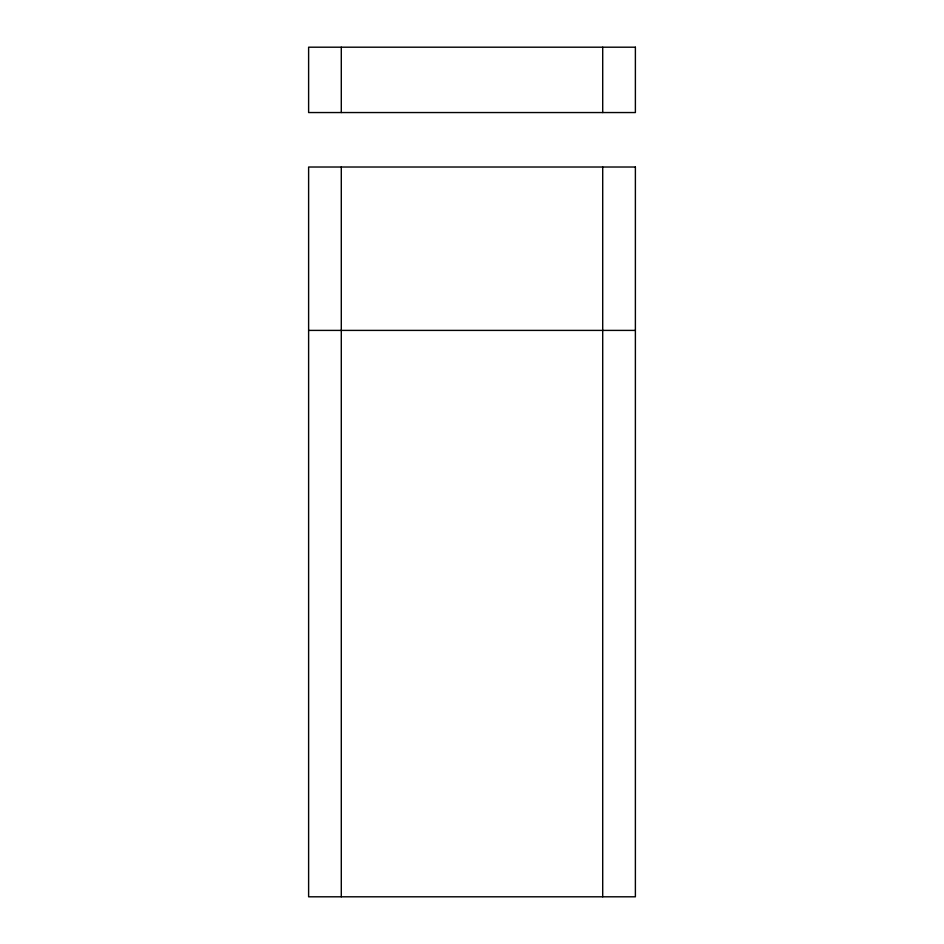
<?xml version="1.0" encoding="UTF-8"?>
<svg xmlns="http://www.w3.org/2000/svg" width="944" height="944" viewBox="0 0 944 944"><rect width="100%" height="100%" fill="white"/><g stroke="black" fill="none" stroke-linecap="round" stroke-linejoin="round"><path stroke-width="1.42" d="M308.617 330.4L635.383 330.4M602.709 47.2L602.709 112.548M602.709 167.017L602.709 896.8M341.291 47.2L341.291 112.548M341.291 167.017L341.291 896.8M635.383 47.2L308.617 47.2L308.617 112.548L635.383 112.548L635.383 47.2M635.383 167.017L308.617 167.017L308.617 896.8L635.383 896.8L635.383 167.017"/></g></svg>
